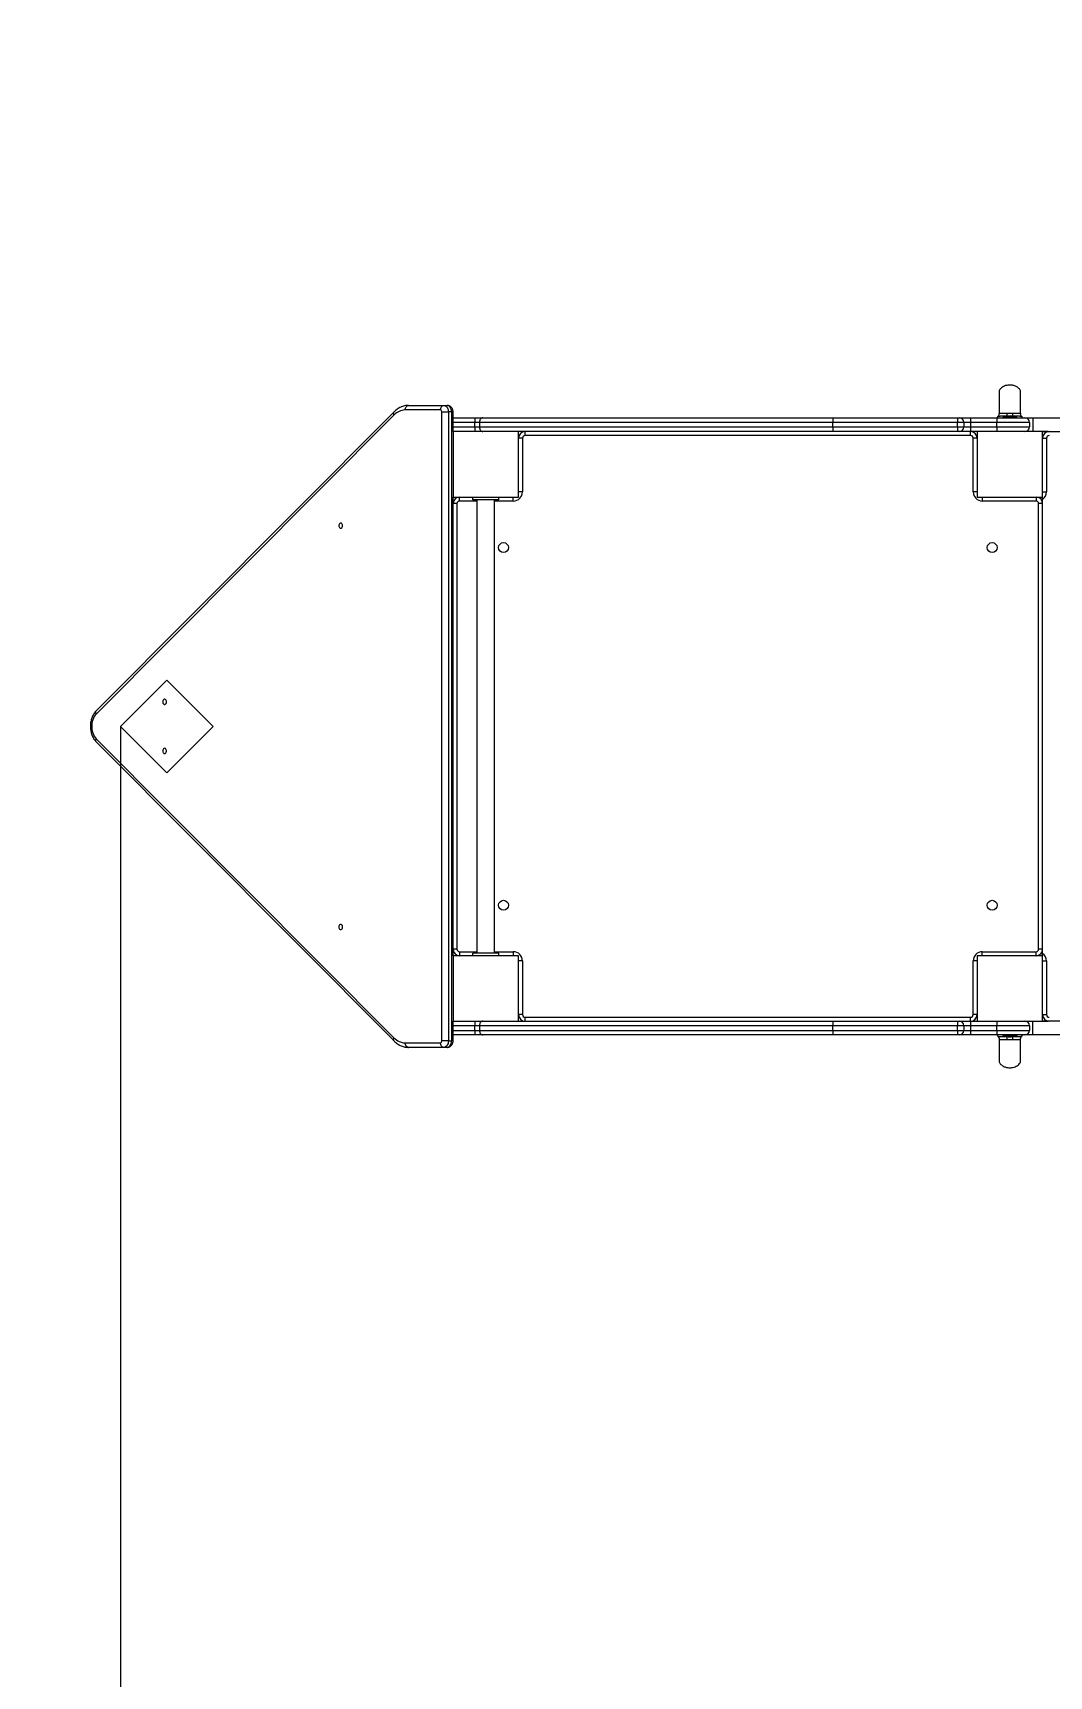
# Model space of a CAD drawing. Header units: millimetres. Extents: x -8327 to 9087, y -6583 to 5996.
# Drawn here: x -5091 to -3540, y -1222 to 1286 of the extents above; entities that cross this region are included whole.
import ezdxf

# ---------------------------------------------------------------- set-up
doc = ezdxf.new("R2010")
doc.units = ezdxf.units.MM
for name, color, linetype in [('DIKOM_ОБЪЕКТ', 7, 'Continuous'), ('DIKOM_РАЗМЕР_ЗОНА', 7, 'Continuous'), ('DIKOM_РАЗМЕР_ОБЪЕКТА', 7, 'Continuous')]:
    doc.layers.add(name, color=color, linetype=linetype)
doc.styles.add('style1', font='arial.ttf', dxfattribs={"width": 0.8})
doc.dimstyles.new('1-50', dxfattribs={"dimtxt": 300, "dimasz": 200, "dimexe": 100, "dimexo": 0, "dimgap": 100, "dimtad": 1, "dimtxsty": 'style1', "dimcen": 200, "dimclrd": 7, "dimclre": 7, "dimclrt": 7, "dimadec": 1, "dimazin": 2, "dimtfac": 1, "dimtmove": 0, "dimatfit": 2, "dimfxl": 0, "dimlwd": 25, "dimlwe": 18, "dimarcsym": 0})

# ---------------------------------------------------------------- blocks, each defined once
blk = doc.blocks.new('*D9')
at = {"layer": 'Defpoints', "color": 0, "transparency": 16777216}
for p in [(7087.4, 843.9), (-4957.6, 227.9), (7087.4, -4838.6)]:
    blk.add_point(p, dxfattribs=at)
at = {"layer": 'DIKOM_РАЗМЕР_ОБЪЕКТА', "color": 7, "lineweight": 18, "transparency": 16777216}
for p, q in [((7087.4, 843.9), (7087.4, -4938.6)), ((-4957.6, 227.9), (-4957.6, -4938.6))]:
    blk.add_line(p, q, dxfattribs=at)
at = {"layer": 'DIKOM_РАЗМЕР_ОБЪЕКТА', "color": 7, "lineweight": 25, "transparency": 16777216}
blk.add_line((-4757.6, -4838.6), (6887.4, -4838.6), dxfattribs=at)
at = {"layer": 'DIKOM_РАЗМЕР_ОБЪЕКТА', "color": 7, "transparency": 16777216}
for points in [[(-4757.6, -4805.3), (-4757.6, -4872), (-4957.6, -4838.6)], [(6887.4, -4805.3), (6887.4, -4872), (7087.4, -4838.6)]]:
    blk.add_solid(points, dxfattribs=at)
at = {"layer": 'DIKOM_РАЗМЕР_ОБЪЕКТА', "color": 7, "transparency": 16777216, "insert": (4098.9, -4585.5), "char_height": 300, "attachment_point": 5, "style": 'style1'}
blk.add_mtext('12040', dxfattribs=at)
blk = doc.blocks.new('*D10')
at = {"layer": 'Defpoints', "color": 0, "transparency": 16777216}
for p in [(-465.6, 4500.8), (-6842.5, -4045), (-465.6, -4045)]:
    blk.add_point(p, dxfattribs=at)
at = {"layer": 'DIKOM_РАЗМЕР_ОБЪЕКТА', "color": 7, "lineweight": 18, "transparency": 16777216}
for p, q in [((-465.6, 4500.8), (-6942.5, 4500.8)), ((-465.6, -4045), (-6942.5, -4045))]:
    blk.add_line(p, q, dxfattribs=at)
at = {"layer": 'DIKOM_РАЗМЕР_ОБЪЕКТА', "color": 7, "lineweight": 25, "transparency": 16777216}
blk.add_line((-6842.5, 4300.8), (-6842.5, -3845), dxfattribs=at)
at = {"layer": 'DIKOM_РАЗМЕР_ОБЪЕКТА', "color": 7, "transparency": 16777216}
for points in [[(-6875.8, 4300.8), (-6809.2, 4300.8), (-6842.5, 4500.8)], [(-6875.8, -3845), (-6809.2, -3845), (-6842.5, -4045)]]:
    blk.add_solid(points, dxfattribs=at)
at = {"layer": 'DIKOM_РАЗМЕР_ОБЪЕКТА', "color": 7, "transparency": 16777216, "insert": (-7095.7, 227.9), "char_height": 300, "attachment_point": 5, "rotation": 90, "style": 'style1'}
blk.add_mtext('8550', dxfattribs=at)
blk = doc.blocks.new('*D11')
at = {"layer": 'Defpoints', "color": 0, "transparency": 16777216}
for p in [(-800, 5995.7), (-7876.6, -5539.8), (-800, -5539.8)]:
    blk.add_point(p, dxfattribs=at)
at = {"layer": 'DIKOM_РАЗМЕР_ЗОНА', "color": 7, "lineweight": 18, "transparency": 16777216}
for p, q in [((-800, 5995.7), (-7976.6, 5995.7)), ((-800, -5539.8), (-7976.6, -5539.8))]:
    blk.add_line(p, q, dxfattribs=at)
at = {"layer": 'DIKOM_РАЗМЕР_ЗОНА', "color": 7, "lineweight": 25, "transparency": 16777216}
blk.add_line((-7876.6, 5795.7), (-7876.6, -5339.8), dxfattribs=at)
at = {"layer": 'DIKOM_РАЗМЕР_ЗОНА', "color": 7, "transparency": 16777216}
for points in [[(-7910, 5795.7), (-7843.3, 5795.7), (-7876.6, 5995.7)], [(-7910, -5339.8), (-7843.3, -5339.8), (-7876.6, -5539.8)]]:
    blk.add_solid(points, dxfattribs=at)
at = {"layer": 'DIKOM_РАЗМЕР_ЗОНА', "color": 7, "transparency": 16777216, "insert": (-8129.8, 227.9), "char_height": 300, "attachment_point": 5, "rotation": 90, "style": 'style1'}
blk.add_mtext('11550', dxfattribs=at)
blk = doc.blocks.new('*D12')
at = {"layer": 'Defpoints', "color": 0, "transparency": 16777216}
for p in [(-6501.6, 227.9), (9087.4, 227.9), (9087.4, -6483.3)]:
    blk.add_point(p, dxfattribs=at)
at = {"layer": 'DIKOM_РАЗМЕР_ЗОНА', "color": 7, "lineweight": 18, "transparency": 16777216}
for p, q in [((-6501.6, 227.9), (-6501.6, -6583.3)), ((9087.4, 227.9), (9087.4, -6583.3))]:
    blk.add_line(p, q, dxfattribs=at)
at = {"layer": 'DIKOM_РАЗМЕР_ЗОНА', "color": 7, "lineweight": 25, "transparency": 16777216}
blk.add_line((-6301.6, -6483.3), (8887.4, -6483.3), dxfattribs=at)
at = {"layer": 'DIKOM_РАЗМЕР_ЗОНА', "color": 7, "transparency": 16777216}
for points in [[(-6301.6, -6450), (-6301.6, -6516.6), (-6501.6, -6483.3)], [(8887.4, -6450), (8887.4, -6516.6), (9087.4, -6483.3)]]:
    blk.add_solid(points, dxfattribs=at)
at = {"layer": 'DIKOM_РАЗМЕР_ЗОНА', "color": 7, "transparency": 16777216, "insert": (2981.2, -6230.1), "char_height": 300, "attachment_point": 5, "style": 'style1'}
blk.add_mtext('15500', dxfattribs=at)

msp = doc.modelspace()

# ---------------------------------------------------------------- linework, layer by layer
at = {"layer": 'DIKOM_ОБЪЕКТ', "color": 7, "linetype": 'Continuous', "lineweight": 15}
for p, q in [((-4540.187, 703.152), (-4994.777, 246.769)), ((-4540.13, 708.092), (-4994.72, 251.709)), ((-4469.134, 710.929), (-4522.985, 710.929)), ((-4517.969, 717.928), (-4464.117, 717.928)), ((-4467.041, -252.072), (-4467.041, 707.928)), ((-4467.041, 707.928), (-4457.142, 707.928)), ((-4464.117, 717.928), (-4459.101, 717.928)), ((-4457.142, 707.928), (-4457.142, -252.072)), ((-4452.126, 707.928), (-4457.142, 707.928)), ((-4452.126, -252.072), (-4452.126, 707.928)), ((-4450.009, 707.928), (-4452.126, 707.928)), ((-4450.009, 677.929), (-4450.009, 707.928)), ((-3583.627, 705.698), (-3583.649, 705.643)), ((-4450.04, 677.929), (-4450.04, 577.928)), ((-4350.04, 677.929), (-4450.04, 677.929)), ((-4450.009, 698.928), (-4416.974, 698.928)), ((-4416.974, 691.929), (-4450.009, 691.929)), ((-4450.009, 684.928), (-4416.974, 684.928)), ((-4416.974, 698.928), (-4416.974, 691.929)), ((-4416.974, 698.928), (-4404.668, 698.928)), ((-4409.735, 691.929), (-4416.974, 691.929)), ((-4416.974, 684.928), (-4416.974, 691.929)), ((-4416.974, 684.928), (-4409.735, 684.928)), ((-4416.974, 684.928), (-4416.974, 677.929)), ((-3870.04, 691.929), (-4409.735, 691.929)), ((-4409.735, 691.929), (-4409.735, 684.928)), ((-4409.735, 684.928), (-3870.04, 684.928)), ((-4404.668, 698.928), (-3870.074, 698.928)), ((-3870.074, 677.929), (-4350.04, 677.929)), ((-4350.04, 577.928), (-4350.04, 677.929)), ((-4340.039, 671.928), (-4340.039, 677.929)), ((-3870.074, 698.928), (-3680.04, 698.928)), ((-3680.04, 677.929), (-3870.074, 677.929)), ((-3870.04, 684.928), (-3870.04, 691.929)), ((-3680.04, 691.929), (-3870.04, 691.929)), ((-3870.04, 684.928), (-3680.04, 684.928)), ((-3680.04, 698.928), (-3677.039, 698.928)), ((-3680.04, 698.928), (-3680.04, 691.929)), ((-3670.039, 691.929), (-3680.04, 691.929)), ((-3680.04, 684.928), (-3680.04, 691.929)), ((-3680.04, 684.928), (-3670.039, 684.928)), ((-3680.04, 684.928), (-3680.04, 677.929)), ((-3677.039, 677.929), (-3680.04, 677.929)), ((-3677.039, 698.928), (-3660.04, 698.928)), ((-3660.04, 677.929), (-3677.039, 677.929)), ((-3670.039, 691.929), (-3670.039, 684.928)), ((-3660.04, 691.929), (-3670.039, 691.929)), ((-3670.039, 684.928), (-3660.04, 684.928)), ((-3660.04, 698.928), (-3660.04, 691.929)), ((-3660.04, 698.928), (-3620.04, 698.928)), ((-3660.04, 691.929), (-3660.04, 684.928)), ((-3620.04, 691.929), (-3660.04, 691.929)), ((-3660.04, 684.928), (-3660.04, 677.929)), ((-3660.04, 684.928), (-3620.04, 684.928)), ((-3650.039, 677.929), (-3660.04, 677.929)), ((-3660.04, 671.928), (-3660.04, 677.929)), ((-3650.039, 677.929), (-3650.039, 577.928)), ((-3550.039, 677.929), (-3650.039, 677.929)), ((-3620.04, 698.928), (-3620.04, 691.929)), ((-3620.04, 698.928), (-3577.039, 698.928)), ((-3620.04, 684.928), (-3620.04, 691.929)), ((-3570.039, 691.929), (-3620.04, 691.929)), ((-3620.04, 684.928), (-3570.039, 684.928)), ((-3620.04, 684.928), (-3620.04, 677.929)), ((-3618.186, 700.93), (-3619.837, 698.928)), ((-3580.252, 698.928), (-3581.882, 700.908)), ((-3577.039, 698.928), (-3565.039, 698.928)), ((-3570.039, 691.929), (-3570.039, 684.928)), ((-3565.039, 698.928), (-3565.039, 677.929)), ((-3565.039, 698.928), (-3515.04, 698.928)), ((-3550.039, 677.929), (-3515.04, 677.929)), ((-3550.039, 577.928), (-3550.039, 677.929)), ((-3541.701, 677.789), (-3550.039, 677.789)), ((-4344.04, 667.928), (-4350.04, 667.928)), ((-4344.04, 667.928), (-4344.04, 585.929)), ((-3660.04, 671.928), (-4340.039, 671.928)), ((-3656.039, 585.929), (-3656.039, 667.928)), ((-3650.039, 667.928), (-3656.039, 667.928)), ((-3550.039, 667.928), (-3544.039, 667.928)), ((-3544.039, 667.928), (-3544.039, 585.929)), ((-4450.04, 577.928), (-4350.04, 577.928)), ((-4450.009, -122.072), (-4450.009, 577.928)), ((-4440.039, 571.929), (-4440.039, 577.928)), ((-4420.039, 573.928), (-4420.039, 577.928)), ((-4380.039, 573.928), (-4380.039, 577.928)), ((-4358.04, 571.929), (-4358.04, 577.928)), ((-4344.04, 585.929), (-4350.04, 585.929)), ((-3650.039, 585.929), (-3656.039, 585.929)), ((-3650.039, 577.928), (-3550.039, 577.928)), ((-3642.039, 577.928), (-3642.039, 571.929)), ((-3560.04, 577.928), (-3560.04, 571.929)), ((-3550.039, 585.929), (-3544.039, 585.929)), ((-4444.039, 567.928), (-4450.009, 567.928)), ((-4444.039, 567.928), (-4444.039, -112.072)), ((-4413.54, 571.929), (-4440.039, 571.929)), ((-4380.039, 573.928), (-4420.039, 573.928)), ((-4413.54, 573.928), (-4413.54, -118.072)), ((-4386.54, -118.072), (-4386.54, 573.928)), ((-4358.04, 571.929), (-4386.54, 571.929)), ((-3560.04, 571.929), (-3642.039, 571.929)), ((-3556.039, -112.072), (-3556.039, 567.928)), ((-3550.039, 567.928), (-3556.039, 567.928)), ((-3550.039, -118.582), (-3550.039, 574.439)), ((-4957.594, 227.929), (-4886.884, 298.639)), ((-4886.884, 298.639), (-4816.173, 227.929)), ((-4886.884, 157.218), (-4957.594, 227.929)), ((-4816.173, 227.929), (-4886.884, 157.218)), ((-4994.777, 209.088), (-4540.187, -247.295)), ((-4994.72, 204.148), (-4540.13, -252.235)), ((-4350.04, -122.072), (-4450.04, -122.072)), ((-4450.04, -122.072), (-4450.04, -222.072)), ((-4444.039, -112.072), (-4450.009, -112.072)), ((-4440.039, -116.072), (-4440.039, -122.072)), ((-4440.039, -116.072), (-4413.54, -116.072)), ((-4420.039, -122.072), (-4420.039, -118.072)), ((-4380.039, -118.072), (-4420.039, -118.072)), ((-4386.54, -116.072), (-4358.04, -116.072)), ((-4380.039, -122.072), (-4380.039, -118.072)), ((-4358.04, -116.072), (-4358.04, -122.072)), ((-4350.04, -222.072), (-4350.04, -122.072)), ((-3650.039, -122.072), (-3650.039, -222.072)), ((-3550.039, -122.072), (-3650.039, -122.072)), ((-3642.039, -116.072), (-3560.04, -116.072)), ((-3642.039, -122.072), (-3642.039, -116.072)), ((-3560.04, -122.072), (-3560.04, -116.072)), ((-3550.039, -112.072), (-3556.039, -112.072)), ((-3550.039, -222.072), (-3550.039, -122.072)), ((-4344.04, -130.072), (-4350.04, -130.072)), ((-4344.04, -130.072), (-4344.04, -212.072)), ((-3656.039, -212.072), (-3656.039, -130.072)), ((-3650.039, -130.072), (-3656.039, -130.072)), ((-3550.039, -130.072), (-3544.039, -130.072)), ((-3544.039, -130.072), (-3544.039, -212.072)), ((-4450.04, -222.072), (-4350.04, -222.072)), ((-4450.009, -252.072), (-4450.009, -222.072)), ((-4416.974, -222.072), (-4416.974, -229.072)), ((-4344.04, -212.072), (-4350.04, -212.072)), ((-4350.04, -222.072), (-3870.074, -222.072)), ((-4340.039, -216.072), (-3660.04, -216.072)), ((-4340.039, -222.072), (-4340.039, -216.072)), ((-3870.074, -222.072), (-3680.04, -222.072)), ((-3680.04, -222.072), (-3677.039, -222.072)), ((-3680.04, -222.072), (-3680.04, -229.072)), ((-3677.039, -222.072), (-3660.04, -222.072)), ((-3660.04, -222.072), (-3660.04, -216.072)), ((-3660.04, -222.072), (-3660.04, -229.072)), ((-3660.04, -222.072), (-3650.039, -222.072)), ((-3650.039, -212.072), (-3656.039, -212.072)), ((-3650.039, -222.072), (-3550.039, -222.072)), ((-3620.04, -222.072), (-3620.04, -229.072)), ((-3565.039, -243.072), (-3565.039, -222.072)), ((-3550.039, -212.072), (-3544.039, -212.072)), ((-3550.039, -221.932), (-3541.701, -221.932)), ((-3515.04, -222.072), (-3550.039, -222.072)), ((-4416.974, -229.072), (-4450.009, -229.072)), ((-4450.009, -236.072), (-4416.974, -236.072)), ((-4416.974, -243.072), (-4450.009, -243.072)), ((-4409.735, -229.072), (-4416.974, -229.072)), ((-4416.974, -236.072), (-4416.974, -229.072)), ((-4416.974, -236.072), (-4409.735, -236.072)), ((-4416.974, -236.072), (-4416.974, -243.072)), ((-4404.668, -243.072), (-4416.974, -243.072)), ((-3870.04, -229.072), (-4409.735, -229.072)), ((-4409.735, -229.072), (-4409.735, -236.072)), ((-4409.735, -236.072), (-3870.04, -236.072)), ((-3870.074, -243.072), (-4404.668, -243.072)), ((-3680.04, -243.072), (-3870.074, -243.072)), ((-3870.04, -236.072), (-3870.04, -229.072)), ((-3680.04, -229.072), (-3870.04, -229.072)), ((-3870.04, -236.072), (-3680.04, -236.072)), ((-3670.039, -229.072), (-3680.04, -229.072)), ((-3680.04, -236.072), (-3680.04, -229.072)), ((-3680.04, -236.072), (-3670.039, -236.072)), ((-3680.04, -236.072), (-3680.04, -243.072)), ((-3677.039, -243.072), (-3680.04, -243.072)), ((-3660.04, -243.072), (-3677.039, -243.072)), ((-3670.039, -229.072), (-3670.039, -236.072)), ((-3660.04, -229.072), (-3670.039, -229.072)), ((-3670.039, -236.072), (-3660.04, -236.072)), ((-3660.04, -229.072), (-3660.04, -236.072)), ((-3620.04, -229.072), (-3660.04, -229.072)), ((-3660.04, -236.072), (-3660.04, -243.072)), ((-3660.04, -236.072), (-3620.04, -236.072)), ((-3620.04, -243.072), (-3660.04, -243.072)), ((-3620.04, -236.072), (-3620.04, -229.072)), ((-3570.039, -229.072), (-3620.04, -229.072)), ((-3620.04, -236.072), (-3570.039, -236.072)), ((-3620.04, -236.072), (-3620.04, -243.072)), ((-3577.039, -243.072), (-3620.04, -243.072)), ((-3619.826, -243.072), (-3618.197, -245.051)), ((-3616.451, -249.841), (-3616.429, -249.786)), ((-3581.893, -245.073), (-3580.242, -243.072)), ((-3565.039, -243.072), (-3577.039, -243.072)), ((-3570.039, -229.072), (-3570.039, -236.072)), ((-3515.04, -243.072), (-3565.039, -243.072)), ((-4522.985, -255.072), (-4469.134, -255.072)), ((-4464.117, -262.072), (-4517.969, -262.072)), ((-4457.142, -252.072), (-4467.041, -252.072)), ((-4459.101, -262.072), (-4464.117, -262.072)), ((-4457.142, -252.072), (-4452.126, -252.072)), ((-4450.009, -252.072), (-4452.126, -252.072))]:
    msp.add_line(p, q, dxfattribs=at)
at = {"layer": 'DIKOM_ОБЪЕКТ', "color": 7, "linetype": 'Continuous', "lineweight": 15, "flags": 128}
for points in [[(-4540.187, 703.152), (-4540.637, 704.271), (-4540.877, 705.346), (-4540.898, 706.338), (-4540.698, 707.207), (-4540.286, 707.92), (-4540.13, 708.093)], [(-4522.985, 710.929), (-4522.889, 712.294), (-4522.604, 713.607), (-4522.14, 714.817), (-4521.516, 715.878), (-4520.756, 716.749), (-4519.889, 717.396), (-4518.948, 717.794), (-4517.969, 717.928)], [(-4469.134, 710.929), (-4469.037, 712.294), (-4468.752, 713.607), (-4468.288, 714.817), (-4467.664, 715.878), (-4466.904, 716.749), (-4466.037, 717.396), (-4465.096, 717.794), (-4464.117, 717.928)], [(-4464.117, 717.928), (-4462.757, 717.736), (-4461.448, 717.167), (-4460.242, 716.243), (-4459.185, 715), (-4458.318, 713.484), (-4457.674, 711.755), (-4457.276, 709.879), (-4457.142, 707.928)], [(-4452.126, 707.928), (-4452.26, 709.879), (-4452.657, 711.755), (-4453.302, 713.484), (-4454.169, 715), (-4455.226, 716.243), (-4456.432, 717.167), (-4457.74, 717.736), (-4459.101, 717.928)], [(-4404.668, 698.928), (-4405.657, 698.794), (-4406.607, 698.396), (-4407.483, 697.749), (-4408.251, 696.878), (-4408.881, 695.817), (-4409.35, 694.607), (-4409.638, 693.294), (-4409.735, 691.929)], [(-4409.735, 684.928), (-4409.638, 683.563), (-4409.35, 682.25), (-4408.881, 681.04), (-4408.251, 679.979), (-4407.483, 679.108), (-4406.607, 678.461), (-4405.657, 678.063), (-4404.668, 677.929)], [(-4618.682, 534.219), (-4618.806, 535.398), (-4619.167, 536.473), (-4619.733, 537.347), (-4620.453, 537.943), (-4621.263, 538.208), (-4622.093, 538.119), (-4622.867, 537.683), (-4623.517, 536.94), (-4623.985, 535.955), (-4624.231, 534.816), (-4624.231, 533.623), (-4623.985, 532.484), (-4623.517, 531.499), (-4622.867, 530.755), (-4622.093, 530.32), (-4621.263, 530.231), (-4620.453, 530.496), (-4619.733, 531.092), (-4619.167, 531.966), (-4618.806, 533.04), (-4618.682, 534.219)], [(-4994.777, 246.769), (-4995.227, 247.888), (-4995.467, 248.963), (-4995.488, 249.955), (-4995.288, 250.824), (-4994.876, 251.537), (-4994.72, 251.709)], [(-4887.551, 265.35), (-4887.675, 266.529), (-4888.035, 267.604), (-4888.601, 268.478), (-4889.321, 269.074), (-4890.132, 269.339), (-4890.961, 269.25), (-4891.736, 268.815), (-4892.386, 268.071), (-4892.854, 267.086), (-4893.099, 265.947), (-4893.099, 264.754), (-4892.854, 263.615), (-4892.386, 262.63), (-4891.736, 261.886), (-4890.961, 261.451), (-4890.132, 261.362), (-4889.321, 261.627), (-4888.601, 262.223), (-4888.035, 263.097), (-4887.675, 264.171), (-4887.551, 265.35)], [(-4994.777, 246.769), (-4996.379, 244.931), (-4997.805, 242.815), (-4999.03, 240.455), (-5000.035, 237.891), (-5000.804, 235.163), (-5001.323, 232.317), (-5001.585, 229.399), (-5001.585, 226.458), (-5001.323, 223.54), (-5000.804, 220.694), (-5000.035, 217.966), (-4999.03, 215.402), (-4997.805, 213.042), (-4996.379, 210.926), (-4994.777, 209.088)], [(-4994.72, 204.148), (-4994.876, 204.32), (-4995.288, 205.033), (-4995.488, 205.902), (-4995.467, 206.894), (-4995.227, 207.969), (-4994.777, 209.088)], [(-4893.13, 190.506), (-4893.006, 189.327), (-4892.646, 188.253), (-4892.08, 187.379), (-4891.36, 186.783), (-4890.549, 186.518), (-4889.72, 186.607), (-4888.946, 187.042), (-4888.296, 187.786), (-4887.827, 188.771), (-4887.582, 189.91), (-4887.582, 191.103), (-4887.827, 192.242), (-4888.296, 193.227), (-4888.946, 193.971), (-4889.72, 194.406), (-4890.549, 194.495), (-4891.36, 194.23), (-4892.08, 193.634), (-4892.646, 192.76), (-4893.006, 191.686), (-4893.13, 190.506)], [(-4624.262, -78.362), (-4624.138, -79.541), (-4623.777, -80.616), (-4623.211, -81.49), (-4622.491, -82.086), (-4621.68, -82.351), (-4620.851, -82.262), (-4620.077, -81.826), (-4619.427, -81.083), (-4618.958, -80.098), (-4618.713, -78.959), (-4618.713, -77.766), (-4618.958, -76.627), (-4619.427, -75.642), (-4620.077, -74.898), (-4620.851, -74.463), (-4621.68, -74.374), (-4622.491, -74.639), (-4623.211, -75.235), (-4623.777, -76.109), (-4624.138, -77.183), (-4624.262, -78.362)], [(-4404.668, -222.072), (-4405.657, -222.206), (-4406.607, -222.604), (-4407.483, -223.251), (-4408.251, -224.122), (-4408.881, -225.183), (-4409.35, -226.393), (-4409.638, -227.706), (-4409.735, -229.072)], [(-4540.129, -252.236), (-4540.286, -252.063), (-4540.698, -251.35), (-4540.898, -250.481), (-4540.877, -249.489), (-4540.637, -248.414), (-4540.187, -247.295)], [(-4409.735, -236.072), (-4409.638, -237.437), (-4409.35, -238.75), (-4408.881, -239.96), (-4408.251, -241.021), (-4407.483, -241.892), (-4406.607, -242.539), (-4405.657, -242.937), (-4404.668, -243.072)], [(-4517.969, -262.072), (-4518.948, -261.937), (-4519.889, -261.539), (-4520.756, -260.892), (-4521.516, -260.021), (-4522.14, -258.96), (-4522.604, -257.75), (-4522.889, -256.437), (-4522.985, -255.072)], [(-4464.117, -262.072), (-4465.096, -261.937), (-4466.037, -261.539), (-4466.904, -260.892), (-4467.664, -260.021), (-4468.288, -258.96), (-4468.752, -257.75), (-4469.037, -256.437), (-4469.134, -255.072)], [(-4457.142, -252.072), (-4457.276, -254.022), (-4457.674, -255.898), (-4458.318, -257.627), (-4459.185, -259.143), (-4460.242, -260.386), (-4461.448, -261.31), (-4462.757, -261.879), (-4464.117, -262.072)], [(-4459.101, -262.072), (-4457.74, -261.879), (-4456.432, -261.31), (-4455.226, -260.386), (-4454.169, -259.143), (-4453.302, -257.627), (-4452.657, -255.898), (-4452.26, -254.022), (-4452.126, -252.072)]]:
    msp.add_lwpolyline(points, dxfattribs=at)
at = {"layer": 'DIKOM_ОБЪЕКТ', "color": 7, "linetype": 'Continuous', "lineweight": 15}
for centre in [(-4373.039, 500.928), (-3627.039, 500.928), (-4373.039, -45.072), (-3627.039, -45.072)]:
    msp.add_circle(centre, 7.5, dxfattribs=at)
for centre, radius, start, end in [((-4522.314, 686.529), 24.409, 91.575966, 137.075636), ((-4469.686, 708.314), 2.673, 351.713828, 78.073782), ((-3623.443, 706.876), 19.727, 343.870633, 358.197105), ((-3576.579, 706.873), 19.786, 181.794216, 196.074804), ((-4340.039, 667.928), 10, 90, 180), ((-3677.039, 691.928), 7, 0, 90), ((-3677.039, 684.928), 7, 270, 0), ((-3660.039, 667.928), 10, 0, 90), ((-3577.039, 691.928), 7, 0, 90), ((-3577.039, 684.928), 7, 270, 0), ((-3540.039, 667.928), 10, 90, 180), ((-4340.039, 667.928), 4, 90, 180), ((-3660.039, 667.928), 4, 0, 90), ((-3540.039, 667.928), 4, 90, 180), ((-4440.039, 567.928), 10, 90, 175.49213), ((-4358.039, 585.928), 14, 270, 0), ((-3642.039, 585.928), 14, 180, 270), ((-3560.039, 567.928), 10, 0, 90), ((-3558.039, 585.928), 14, 304.849905, 0), ((-4440.039, 567.928), 4, 90, 180), ((-3560.039, 567.928), 4, 0, 90), ((-4440.039, -112.072), 10, 184.50787, 270), ((-4440.039, -112.072), 4, 180, 270), ((-4358.039, -130.072), 14, 0, 90), ((-3642.039, -130.072), 14, 90, 180), ((-3560.039, -112.072), 4, 270, 0), ((-3560.039, -112.072), 10, 270, 0), ((-3558.039, -130.072), 14, 0, 55.150095), ((-4340.039, -212.072), 10, 180, 270), ((-4340.039, -212.072), 4, 180, 270), ((-3677.039, -229.072), 7, 0, 90), ((-3660.039, -212.072), 4, 270, 0), ((-3660.039, -212.072), 10, 270, 0), ((-3577.039, -229.072), 7, 0, 90), ((-3540.039, -212.072), 10, 180, 270), ((-3540.039, -212.072), 4, 180, 270), ((-4522.314, -230.672), 24.409, 222.924353, 268.424251), ((-3677.039, -236.072), 7, 270, 0), ((-3623.498, -251.016), 19.785, 1.79388, 16.075166), ((-3576.636, -251.019), 19.727, 163.870741, 178.197051), ((-3577.039, -236.072), 7, 270, 0), ((-4469.686, -252.457), 2.672, 281.924829, 8.28716)]:
    msp.add_arc(centre, radius, start, end, dxfattribs=at)
for points, knots in [([(-3583.54, 737.929), (-3583.595, 738.603), (-3583.71, 740.021), (-3584.655, 742.084), (-3586.155, 744.004), (-3588.143, 745.643), (-3590.392, 746.919), (-3592.67, 747.817), (-3594.888, 748.415), (-3597.234, 748.811), (-3599.954, 748.988), (-3603.141, 748.813), (-3606.58, 748.132), (-3609.94, 746.861), (-3612.86, 745.03), (-3615.005, 742.785), (-3616.311, 740.36), (-3616.467, 738.699), (-3616.54, 737.929)], [0, 0, 0, 0, 0.04633057, 0.09737565, 0.15341272, 0.21313339, 0.27355543, 0.33082771, 0.38133131, 0.4315821, 0.49443176, 0.56871219, 0.65082604, 0.73499851, 0.81488935, 0.88596996, 0.9471355, 1, 1, 1, 1]), ([(-3616.54, 737.929), (-3616.54, 737.849), (-3616.54, 737.696), (-3616.54, 736.552), (-3616.54, 734.944), (-3616.54, 732.995), (-3616.54, 730.871), (-3616.54, 728.696), (-3616.54, 726.574), (-3616.54, 724.582), (-3616.54, 722.772), (-3616.54, 721.015), (-3616.54, 719.053), (-3616.54, 716.252), (-3616.54, 712.283), (-3616.54, 708.582), (-3616.54, 706.138), (-3616.54, 705.659)], [0, 0, 0, 0, 0.11669441, 0.22399591, 0.32105813, 0.4076921, 0.48407673, 0.55066676, 0.60812782, 0.65711406, 0.69825654, 0.7323834, 0.77064303, 0.8182389, 0.89364898, 0.97916729, 1, 1, 1, 1]), ([(-3583.54, 705.64), (-3583.54, 706.125), (-3583.54, 708.576), (-3583.54, 712.284), (-3583.54, 716.515), (-3583.54, 719.667), (-3583.54, 722.232), (-3583.54, 724.419), (-3583.54, 726.574), (-3583.54, 728.696), (-3583.54, 730.871), (-3583.54, 732.995), (-3583.54, 734.944), (-3583.54, 736.552), (-3583.54, 737.696), (-3583.54, 737.849), (-3583.54, 737.929)], [0, 0, 0, 0, 0.02110083, 0.10659679, 0.18198715, 0.2434143, 0.28985302, 0.34305773, 0.39203116, 0.4494772, 0.51604982, 0.59241448, 0.6790258, 0.77606265, 0.8833361, 1, 1, 1, 1]), ([(-4517.969, 717.928), (-4518.57, 717.917), (-4520.161, 717.886), (-4522.73, 717.571), (-4525.649, 716.914), (-4528.513, 715.946), (-4531.307, 714.679), (-4534.017, 713.117), (-4536.625, 711.264), (-4538.648, 709.546), (-4539.785, 708.431), (-4540.13, 708.092)], [0, 0, 0, 0, 0.07452536, 0.19713075, 0.31979588, 0.4428849, 0.56669763, 0.69149731, 0.8174105, 0.94446832, 1, 1, 1, 1]), ([(-4450.009, 707.928), (-4450.024, 708.372), (-4450.061, 709.435), (-4450.4, 711.038), (-4451.019, 712.665), (-4451.858, 714.103), (-4452.903, 715.353), (-4454.124, 716.385), (-4455.49, 717.175), (-4457.011, 717.719), (-4458.239, 717.915), (-4458.954, 717.926), (-4459.101, 717.928)], [0, 0, 0, 0, 0.087522753, 0.20993574, 0.322447224, 0.433035739, 0.541344977, 0.647631181, 0.75250662, 0.85653852, 0.970516344, 1, 1, 1, 1]), ([(-3616.521, 705.633), (-3616.509, 705.474), (-3616.459, 704.799), (-3616.693, 703.623), (-3617.168, 702.288), (-3617.698, 701.362), (-3618.024, 700.988), (-3618.118, 700.879)], [0, 0, 0, 0, 0.08725673, 0.37201162, 0.64197208, 0.89592842, 1, 1, 1, 1]), ([(-3616.516, 705.633), (-3616.527, 705.639), (-3616.545, 705.648), (-3616.532, 705.655), (-3616.526, 705.658)], [0, 0, 0, 0, 0.560485457, 1, 1, 1, 1]), ([(-3616.526, 705.658), (-3616.456, 705.771), (-3616.309, 706.008), (-3614.846, 706.174), (-3612.771, 706.222), (-3610.429, 706.239), (-3607.585, 706.249), (-3605.259, 706.253), (-3603.726, 706.255)], [0, 0, 0, 0, 0.1447809, 0.3040983, 0.4985083, 0.62587927, 0.75338502, 1, 1, 1, 1]), ([(-3603.726, 706.255), (-3602.516, 706.232), (-3600.06, 706.185), (-3597.602, 706.231), (-3596.355, 706.254)], [0, 0, 0, 0, 0.49240246, 1, 1, 1, 1]), ([(-3596.355, 706.254), (-3595.006, 706.252), (-3592.851, 706.248), (-3590.109, 706.24), (-3588.248, 706.228), (-3586.725, 706.206), (-3585.51, 706.167), (-3584.285, 706.065), (-3583.505, 705.909), (-3583.61, 705.727), (-3583.627, 705.698)], [0, 0, 0, 0, 0.22170363, 0.35428057, 0.48673751, 0.57886806, 0.68128056, 0.78358064, 0.9650033, 1, 1, 1, 1]), ([(-3581.873, 700.916), (-3581.937, 700.987), (-3582.257, 701.342), (-3582.812, 702.262), (-3583.354, 703.644), (-3583.612, 704.877), (-3583.581, 705.541), (-3583.574, 705.695)], [0, 0, 0, 0, 0.06178135, 0.30743487, 0.61204227, 0.91016227, 1, 1, 1, 1]), ([(-3870.074, 698.928), (-3870.074, 698.928), (-3870.071, 698.924), (-3870.065, 698.762), (-3870.055, 697.978), (-3870.046, 696.385), (-3870.041, 694.29), (-3870.04, 692.716), (-3870.04, 691.929)], [0, 0, 0, 0, 0.015407992, 0.14129718, 0.355974723, 0.570655478, 0.785326955, 1, 1, 1, 1]), ([(-3870.04, 684.928), (-3870.04, 684.141), (-3870.041, 682.567), (-3870.046, 680.472), (-3870.055, 678.879), (-3870.065, 678.095), (-3870.071, 677.933), (-3870.074, 677.929), (-3870.074, 677.929)], [0, 0, 0, 0, 0.21467274, 0.42934392, 0.64402437, 0.85870368, 0.98459203, 1, 1, 1, 1]), ([(-3604.492, 701.395), (-3605.416, 701.389), (-3607.279, 701.377), (-3609.967, 701.342), (-3612.533, 701.288), (-3614.637, 701.214), (-3616.263, 701.123), (-3617.568, 701.016), (-3618.314, 700.904), (-3618.162, 700.897), (-3618.138, 700.896)], [0, 0, 0, 0, 0.1401314, 0.28249916, 0.42624778, 0.57410557, 0.68164185, 0.79260241, 0.96745793, 1, 1, 1, 1]), ([(-3611.782, 698.928), (-3611.695, 698.981), (-3610.901, 699.459), (-3609.049, 700.195), (-3606.682, 700.97), (-3605.09, 701.279), (-3604.492, 701.395)], [0, 0, 0, 0, 0.04426896, 0.40607173, 0.77687095, 1, 1, 1, 1]), ([(-3593.9, 698.928), (-3594.439, 699.1), (-3595.683, 699.498), (-3597.805, 699.843), (-3600.249, 699.985), (-3602.784, 699.794), (-3604.513, 699.436), (-3605.624, 699.131), (-3605.91, 699.02), (-3606.146, 698.928)], [0, 0, 0, 0, 0.141005864, 0.325854608, 0.510655979, 0.716117816, 0.921701775, 0.935348444, 1, 1, 1, 1]), ([(-3595.591, 701.395), (-3596.921, 701.539), (-3599.883, 701.86), (-3602.855, 701.56), (-3604.492, 701.395)], [0, 0, 0, 0, 0.4488643, 1, 1, 1, 1]), ([(-3581.902, 700.892), (-3581.896, 700.895), (-3581.865, 700.908), (-3582.183, 700.964), (-3582.859, 701.045), (-3583.639, 701.107), (-3584.761, 701.178), (-3586.364, 701.251), (-3588.613, 701.311), (-3591.653, 701.366), (-3593.958, 701.383), (-3595.591, 701.395)], [0, 0, 0, 0, 0.02392653, 0.12458205, 0.21751871, 0.31339956, 0.34868168, 0.49501158, 0.64734509, 0.75022959, 1, 1, 1, 1]), ([(-3595.591, 701.395), (-3595.337, 701.349), (-3594.239, 701.148), (-3592.355, 700.653), (-3590.153, 699.867), (-3588.891, 699.223), (-3588.313, 698.928)], [0, 0, 0, 0, 0.09471685, 0.40859208, 0.72916085, 1, 1, 1, 1]), ([(-3550.039, 574.439), (-3550.039, 575.412), (-3550.039, 576.556), (-3550.039, 577.598), (-3550.039, 577.753)], [0, 0, 0, 0, 0.85091999, 1, 1, 1, 1]), ([(-4994.72, 251.709), (-4995.09, 251.323), (-4996.084, 250.286), (-4997.553, 248.403), (-4999.072, 246.025), (-5000.39, 243.448), (-5001.499, 240.702), (-5002.383, 237.82), (-5003.038, 234.833), (-5003.456, 231.775), (-5003.635, 228.677), (-5003.572, 225.569), (-5003.268, 222.482), (-5002.724, 219.445), (-5001.942, 216.49), (-5000.925, 213.646), (-4999.679, 210.943), (-4998.209, 208.419), (-4996.568, 206.122), (-4995.325, 204.794), (-4994.72, 204.148)], [0, 0, 0, 0, 0.033094694, 0.088870183, 0.144995004, 0.201561725, 0.258395656, 0.31534635, 0.372321571, 0.429295768, 0.486274313, 0.543286602, 0.600367552, 0.657547555, 0.714864773, 0.772341789, 0.829974354, 0.887701463, 0.94538534, 1, 1, 1, 1]), ([(-3550.039, -121.896), (-3550.039, -121.619), (-3550.039, -120.56), (-3550.039, -119.422), (-3550.039, -118.582)], [0, 0, 0, 0, 0.26174202, 1, 1, 1, 1]), ([(-3870.074, -222.072), (-3870.074, -222.072), (-3870.071, -222.076), (-3870.065, -222.238), (-3870.055, -223.022), (-3870.046, -224.615), (-3870.041, -226.71), (-3870.04, -228.284), (-3870.04, -229.072)], [0, 0, 0, 0, 0.01540797, 0.14129669, 0.35597509, 0.5706536, 0.78532672, 1, 1, 1, 1]), ([(-3870.04, -236.072), (-3870.04, -236.859), (-3870.041, -238.433), (-3870.046, -240.528), (-3870.055, -242.121), (-3870.065, -242.905), (-3870.071, -243.067), (-3870.074, -243.071), (-3870.074, -243.072)], [0, 0, 0, 0, 0.21467333, 0.42934621, 0.64402478, 0.85870323, 0.98459203, 1, 1, 1, 1]), ([(-3618.206, -245.059), (-3618.141, -245.13), (-3617.821, -245.484), (-3617.267, -246.405), (-3616.724, -247.787), (-3616.468, -249.02), (-3616.498, -249.684), (-3616.505, -249.838)], [0, 0, 0, 0, 0.06178025, 0.30741099, 0.61204829, 0.91016125, 1, 1, 1, 1]), ([(-3618.177, -245.035), (-3618.183, -245.038), (-3618.214, -245.05), (-3617.896, -245.107), (-3617.22, -245.188), (-3616.439, -245.25), (-3615.318, -245.321), (-3613.715, -245.394), (-3611.466, -245.454), (-3608.426, -245.509), (-3606.12, -245.526), (-3604.488, -245.538)], [0, 0, 0, 0, 0.02392646, 0.12458186, 0.21751838, 0.31339903, 0.34868113, 0.49501076, 0.6473243, 0.75023001, 1, 1, 1, 1]), ([(-3616.54, -249.783), (-3616.54, -250.268), (-3616.54, -252.719), (-3616.54, -256.427), (-3616.54, -260.658), (-3616.54, -263.81), (-3616.54, -266.375), (-3616.54, -268.562), (-3616.54, -270.717), (-3616.54, -272.839), (-3616.54, -275.014), (-3616.54, -277.138), (-3616.54, -279.087), (-3616.54, -280.695), (-3616.54, -281.839), (-3616.54, -281.992), (-3616.54, -282.072)], [0, 0, 0, 0, 0.02110108, 0.10659688, 0.1819873, 0.24341444, 0.28985292, 0.34305795, 0.39203104, 0.4494772, 0.51604989, 0.59241441, 0.67902584, 0.77606272, 0.88333613, 1, 1, 1, 1]), ([(-3603.724, -250.397), (-3605.072, -250.395), (-3607.227, -250.391), (-3609.969, -250.383), (-3611.831, -250.371), (-3613.353, -250.349), (-3614.568, -250.31), (-3615.794, -250.208), (-3616.573, -250.052), (-3616.468, -249.87), (-3616.451, -249.841)], [0, 0, 0, 0, 0.22170359, 0.35428051, 0.48673744, 0.57886797, 0.6812804, 0.78358055, 0.96500304, 1, 1, 1, 1]), ([(-3604.488, -245.538), (-3604.742, -245.492), (-3605.84, -245.291), (-3607.724, -244.796), (-3609.925, -244.01), (-3611.188, -243.366), (-3611.766, -243.072)], [0, 0, 0, 0, 0.094716998, 0.408591984, 0.729161548, 1, 1, 1, 1]), ([(-3606.179, -243.072), (-3605.641, -243.243), (-3604.396, -243.641), (-3602.274, -243.986), (-3599.83, -244.128), (-3597.295, -243.937), (-3595.566, -243.578), (-3594.454, -243.274), (-3594.169, -243.163), (-3593.933, -243.072)], [0, 0, 0, 0, 0.14100052, 0.32587973, 0.51067504, 0.71609285, 0.92167062, 0.9353509, 1, 1, 1, 1]), ([(-3604.488, -245.538), (-3603.158, -245.682), (-3600.196, -246.003), (-3597.224, -245.703), (-3595.586, -245.538)], [0, 0, 0, 0, 0.44886421, 1, 1, 1, 1]), ([(-3596.353, -250.398), (-3597.563, -250.375), (-3600.019, -250.328), (-3602.476, -250.374), (-3603.724, -250.397)], [0, 0, 0, 0, 0.49246662, 1, 1, 1, 1]), ([(-3583.553, -249.801), (-3583.623, -249.914), (-3583.77, -250.151), (-3585.233, -250.317), (-3587.308, -250.365), (-3589.65, -250.382), (-3592.494, -250.392), (-3594.82, -250.396), (-3596.353, -250.398)], [0, 0, 0, 0, 0.14478147, 0.30409945, 0.49851013, 0.62590195, 0.75340817, 1, 1, 1, 1]), ([(-3588.297, -243.072), (-3588.384, -243.124), (-3589.178, -243.602), (-3591.029, -244.338), (-3593.396, -245.113), (-3594.988, -245.422), (-3595.586, -245.538)], [0, 0, 0, 0, 0.04426714, 0.40607233, 0.77687081, 1, 1, 1, 1]), ([(-3595.586, -245.538), (-3594.662, -245.532), (-3592.8, -245.52), (-3590.112, -245.485), (-3587.546, -245.431), (-3585.442, -245.357), (-3583.815, -245.266), (-3582.511, -245.159), (-3581.765, -245.047), (-3581.917, -245.04), (-3581.941, -245.039)], [0, 0, 0, 0, 0.14013172, 0.28249981, 0.42622815, 0.57410457, 0.68164108, 0.79260192, 0.96745785, 1, 1, 1, 1]), ([(-3583.558, -249.776), (-3583.57, -249.617), (-3583.62, -248.942), (-3583.387, -247.766), (-3582.91, -246.431), (-3582.38, -245.505), (-3582.055, -245.131), (-3581.96, -245.022)], [0, 0, 0, 0, 0.08725722, 0.37199757, 0.64197504, 0.89592985, 1, 1, 1, 1]), ([(-3583.563, -249.776), (-3583.552, -249.782), (-3583.534, -249.791), (-3583.547, -249.798), (-3583.553, -249.801)], [0, 0, 0, 0, 0.56048301, 1, 1, 1, 1]), ([(-3583.54, -282.072), (-3583.54, -281.992), (-3583.54, -281.839), (-3583.54, -280.695), (-3583.54, -279.087), (-3583.54, -277.138), (-3583.54, -275.014), (-3583.54, -272.839), (-3583.54, -270.717), (-3583.54, -268.725), (-3583.54, -266.915), (-3583.54, -265.158), (-3583.54, -263.196), (-3583.54, -260.395), (-3583.54, -256.426), (-3583.54, -252.725), (-3583.54, -250.281), (-3583.54, -249.802)], [0, 0, 0, 0, 0.11669438, 0.22399584, 0.3210581, 0.40769217, 0.48407666, 0.55066676, 0.60812795, 0.65711384, 0.69825647, 0.73238339, 0.77064307, 0.81823875, 0.89364889, 0.97916704, 1, 1, 1, 1]), ([(-4540.13, -252.235), (-4539.677, -252.677), (-4538.413, -253.91), (-4536.218, -255.723), (-4533.524, -257.574), (-4530.724, -259.118), (-4527.844, -260.347), (-4524.907, -261.257), (-4521.936, -261.841), (-4519.616, -262.054), (-4518.294, -262.068), (-4517.969, -262.072)], [0, 0, 0, 0, 0.072719872, 0.202525921, 0.331673014, 0.459666921, 0.586410737, 0.711883607, 0.836217869, 0.959643189, 1, 1, 1, 1]), ([(-4459.101, -262.072), (-4458.582, -262.044), (-4457.53, -261.988), (-4456.01, -261.537), (-4454.597, -260.839), (-4453.338, -259.904), (-4452.251, -258.764), (-4451.349, -257.437), (-4450.652, -255.939), (-4450.185, -254.296), (-4450.021, -252.982), (-4450.011, -252.233), (-4450.009, -252.072)], [0, 0, 0, 0, 0.10405271, 0.2107164, 0.31541144, 0.41938861, 0.52389701, 0.63022445, 0.73941243, 0.8520384, 0.96808074, 1, 1, 1, 1]), ([(-3616.54, -282.072), (-3616.484, -282.746), (-3616.368, -284.164), (-3615.424, -286.227), (-3613.923, -288.147), (-3611.936, -289.786), (-3609.687, -291.062), (-3607.409, -291.96), (-3605.19, -292.558), (-3602.845, -292.954), (-3600.125, -293.131), (-3596.938, -292.956), (-3593.499, -292.275), (-3590.139, -291.004), (-3587.219, -289.173), (-3585.074, -286.928), (-3583.768, -284.503), (-3583.612, -282.842), (-3583.54, -282.072)], [0, 0, 0, 0, 0.04633322, 0.09737731, 0.15341503, 0.21313577, 0.27355776, 0.33082987, 0.38133349, 0.43158415, 0.49443374, 0.56871407, 0.65081729, 0.73499986, 0.81489009, 0.88597103, 0.94713622, 1, 1, 1, 1])]:
    msp.add_open_spline(points, degree=3, knots=knots, dxfattribs=at)

# ---------------------------------------------------------------- dimensions: what is measured, and where the dimension line sits
at = {"layer": 'DIKOM_РАЗМЕР_ЗОНА'}
dim = msp.add_linear_dim(base=(-7876.626, -5539.809), p1=(-800.039, 5995.666), p2=(-800.039, -5539.809), angle=90, text='11550', dimstyle='1-50', dxfattribs=at)
dim.commit()
dim.dimension.update_dxf_attribs({"geometry": '*D11', "text_midpoint": (-7876.626, 227.928), "dimtype": 160})
dim = msp.add_linear_dim(base=(9087.366, -6483.303), p1=(-6501.585, 227.929), p2=(9087.366, 227.928), text='15500', dimstyle='1-50', dxfattribs=at)
dim.commit()
dim.dimension.update_dxf_attribs({"geometry": '*D12', "text_midpoint": (2981.198, -6483.303), "dimtype": 160})
at = {"layer": 'DIKOM_РАЗМЕР_ОБЪЕКТА'}
dim = msp.add_linear_dim(base=(-6842.485, -4044.984), p1=(-465.572, 4500.841), p2=(-465.572, -4044.984), angle=90, text='8550', dimstyle='1-50', dxfattribs=at)
dim.commit()
dim.dimension.update_dxf_attribs({"geometry": '*D10', "text_midpoint": (-6842.485, 227.928), "dimtype": 160})
dim = msp.add_linear_dim(base=(7087.366, -4838.641), p1=(-4957.594, 227.929), p2=(7087.366, 843.902), text='12040', dimstyle='1-50', dxfattribs=at)
dim.commit()
dim.dimension.update_dxf_attribs({"geometry": '*D9', "text_midpoint": (4098.945, -4838.641), "dimtype": 160})

doc.saveas('drawing.dxf')
